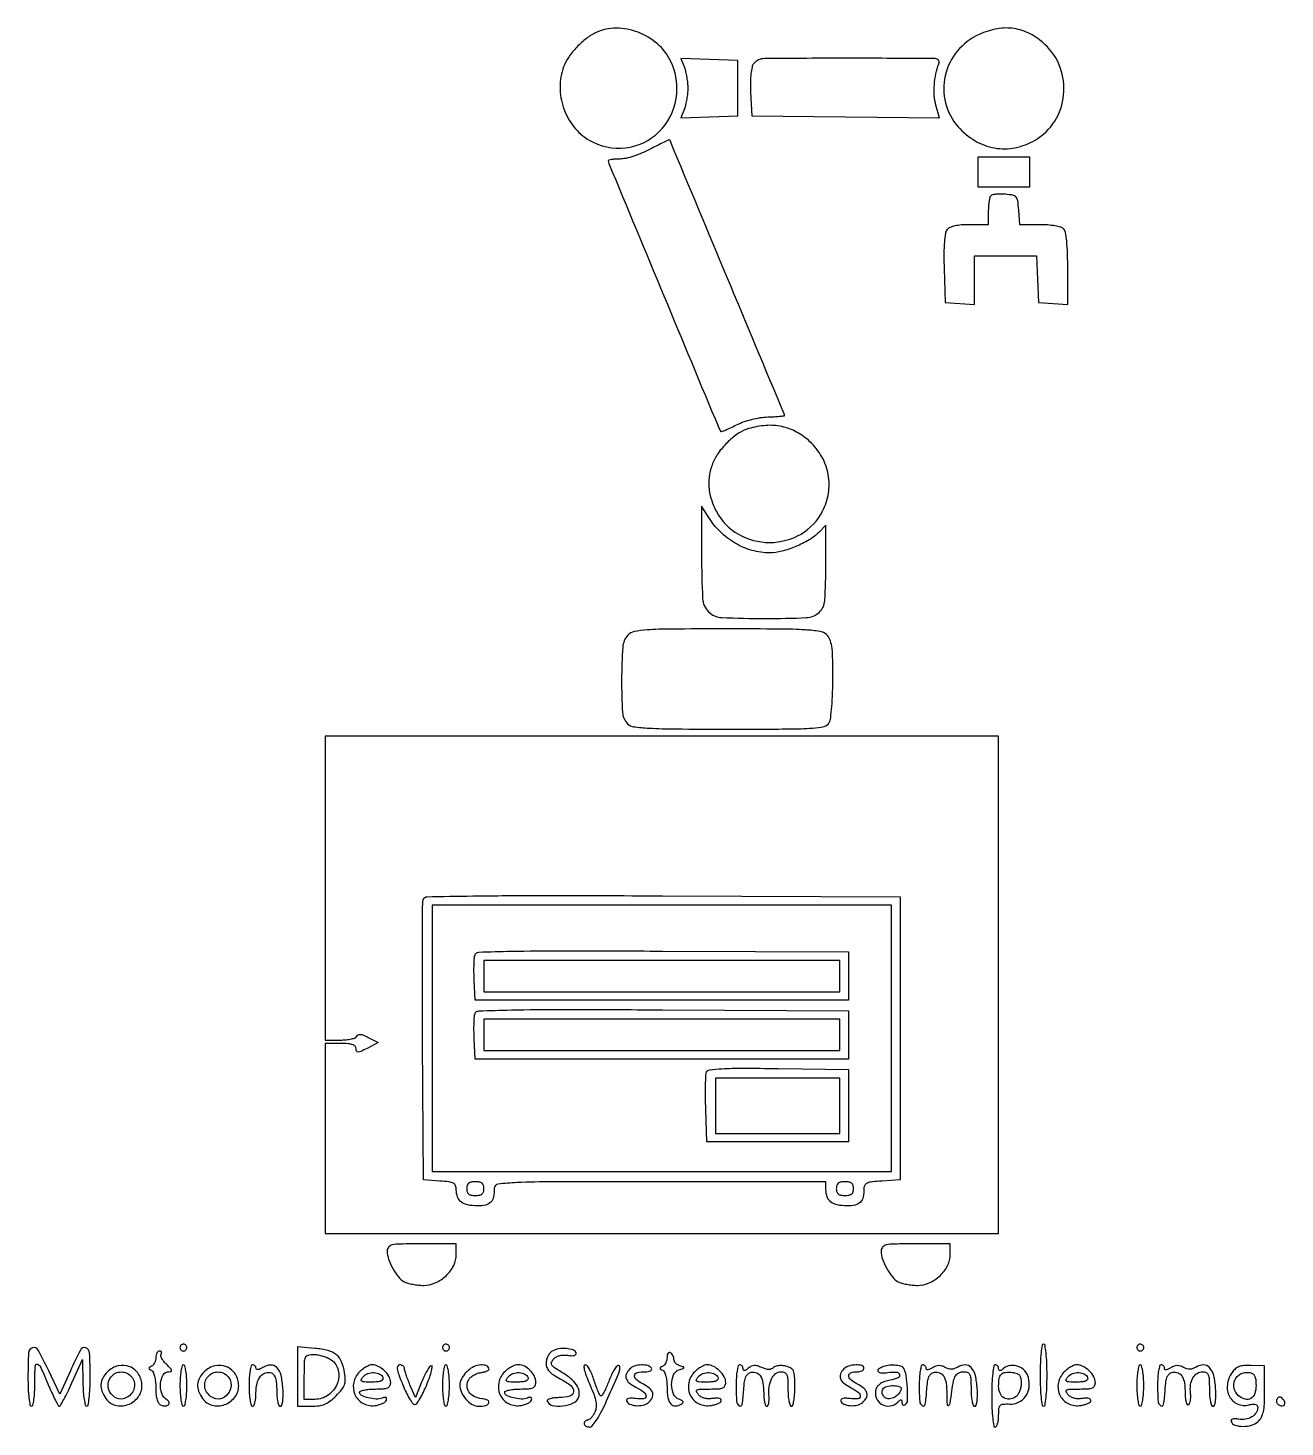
# Model space of a CAD drawing. Extents: x 76 to 440, y 14 to 419.
import ezdxf

# ---------------------------------------------------------------- set-up
doc = ezdxf.new("R2010")
doc.units = 0

msp = doc.modelspace()

# ---------------------------------------------------------------- linework, layer by layer
for points in [[(240.5, 417.638006, 0.056525), (237.689551, 415.922498, 0.037787), (234.894871, 413.388569, 0.038011), (232.539651, 410.492517, 0.061462), (231.063618, 407.6849, 0.092133), (230.014737, 401.837868, 0.082272), (231.061999, 395.752406, 0.082652), (234.008003, 390.353727, 0.09434), (238.433906, 386.485866, 0.162092), (248.991003, 384.250025, 0.166287), (258.653357, 388.825416, 0.161917), (263.655193, 398.481466, 0.153978), (262.014836, 409.434276, 0.102008), (258.234437, 414.330168, 0.086632), (252.61284, 417.677945, 0.088294), (246.291113, 418.881659, 0.11225)], [(351.383912, 417.086884, 0.113379), (345.012813, 412.222739, 0.117736), (341.511087, 405.12902, 0.119164), (341.613478, 397.287519, 0.118111), (345.283701, 390.329664, 0.079106), (350.155645, 386.289135, 0.09117), (355.814255, 384.206503, 0.092306), (361.786379, 384.285749, 0.083375), (367.566094, 386.485866, 0.120653), (373.218642, 391.969561, 0.115363), (375.816231, 399.53587, 0.114286), (374.7992, 407.526804, 0.116727), (370.373161, 414.186382, 0.066598), (366.090442, 417.236204, 0.083756), (361.472242, 418.759941, 0.082447), (356.552196, 418.696229, 0.062281)], [(266.009433, 407.47519, -0.032834), (266.38961, 406.23599, -0.016938), (266.709021, 404.645255, -0.016763), (266.927965, 402.980445, -0.024315), (267, 401.5, -0.024315), (266.927965, 400.019555, -0.016763), (266.709021, 398.354745, -0.016938), (266.38961, 396.76401, -0.032834), (266.009433, 395.52481), (265.018865, 392.91942), (273.259433, 393.20971), (281.5, 393.5), (281.5, 401.5), (281.5, 409.5), (273.259433, 409.79029), (265.018865, 410.08058)], [(286.074703, 408.590012, 0.121983), (285.601277, 407.60984, 0.025463), (285.30193, 405.709948, 0.023216), (285.157086, 403.255126, 0.014004), (285.202258, 400.340012), (285.5, 393.5), (312.673792, 393.234067), (339.847584, 392.968133), (338.838509, 396.622701, -0.050578), (338.377794, 399.333756, -0.034107), (338.380703, 402.474407, -0.03342), (338.818423, 405.674752, -0.040939), (339.665624, 408.571014, 0.523522), (338.648143, 410.064125, 0.001925), (313.833741, 410.168443, 0.00229), (289.178491, 410.064273, 0.220804)], [(256.135808, 383.846772, -0.022911), (253.833613, 382.757059, -0.020436), (251.352767, 381.836239, -0.020936), (249.053834, 381.193359, -0.057767), (247.385808, 381, 0.01461), (246.087807, 380.962066, 0.023952), (244.994581, 380.845384, 0.020723), (244.162847, 380.680533, 0.346354), (244, 380.473646, 0.098842), (244.147325, 379.735671, 0.000016), (260.103499, 341.368388, 0.000025), (275.988627, 303.180837, 0.063755), (276.563646, 302.180239, 0.333466), (276.786897, 302.116494, 0.006241), (277.987136, 302.593229, 0.012559), (279.417261, 303.2245, 0.007735), (281.068977, 304.035189, -0.033769), (283.074735, 304.893232, -0.021755), (285.49628, 305.624341, -0.021734), (287.977201, 306.143417, -0.033209), (290.164795, 306.354951, 0.005248), (292.018014, 306.430045, 0.008709), (293.578441, 306.536966, 0.003019), (294.896516, 306.658398, 0.384666), (294.998912, 306.770891, 0.100281), (294.902967, 307.254433, 0.000007), (278.396109, 346.760376, 0.000005), (261.860377, 386.332873, 0.146717), (261.643824, 386.596772, 0.269405), (261.525475, 386.604589, 0.000676), (259.966517, 385.828878, 0.003852), (258.202791, 384.931257, 0.002358)], [(354.714259, 370.380925, 0.13779), (354.436003, 369.885265, 0.020477), (354.209813, 368.750438, 0.021758), (354.052292, 367.353424, 0.017195), (354, 365.833333), (354, 362), (348.622445, 362, 0.019265), (346.282527, 361.909811, 0.033403), (344.358152, 361.631104, 0.040576), (342.905351, 361.194849, 0.126987), (342.084997, 360.602416, 0.134772), (341.585225, 359.497547, 0.01987), (341.295902, 357.038774, 0.018218), (341.15901, 353.698821, 0.008425), (341.212553, 349.352416), (341.5, 339.5), (345.75, 339.192502), (350, 338.885004), (350, 345.942502), (350, 353), (358.95431, 353), (367.90862, 353), (368.20431, 346.25), (368.5, 339.5), (372.75, 339.192502), (377, 338.885004), (377, 349.242502, 0.008033), (376.926906, 353.791558, 0.017833), (376.692071, 357.250117, 0.018675), (376.333543, 359.77958, 0.15299), (375.8, 360.8, 0.131315), (374.993633, 361.26627, 0.022996), (373.26564, 361.6475, 0.023564), (371.144056, 361.912016, 0.019232), (368.857498, 362), (363.114996, 362), (362.807498, 366.25, 0.016953), (362.52861, 368.867929, 0.141335), (362.046586, 369.944876, 0.17047), (361.105024, 370.498391, 0.027454), (358.964259, 370.797592, 0.020091), (357.558152, 370.859209, 0.025341), (356.257328, 370.797953, 0.024855), (355.200341, 370.640985, 0.148137)], [(284.604322, 302.96157, 0.074173), (281.732729, 301.613741, 0.042766), (278.738898, 299.230166, 0.042107), (276.121565, 296.298171, 0.060145), (274.376839, 293.282119, 0.05562), (273.315701, 289.766943, 0.06173), (273.107569, 286.228068, 0.059451), (273.773677, 282.635296, 0.04612), (275.302739, 278.960023, 0.142494), (281.650252, 272.407585, 0.130978), (290.739867, 270.011661, 0.131549), (299.785988, 272.460233, 0.144267), (306.022639, 279.044377, 0.078809), (307.730088, 284.294145, 0.084299), (307.670515, 289.688972, 0.083758), (305.829515, 294.789829, 0.07652), (302.373161, 299.186382, 0.062829), (298.502433, 301.986834, 0.072999), (294.244908, 303.565546, 0.070771), (289.604186, 303.881802, 0.05443)], [(271.003738, 266.25, 0.012057), (271.300533, 253.808555, 0.187813), (273.004947, 249.984344, 0.185439), (276.855439, 248.294661, 0.011703), (289.443296, 248, 0.011179), (301.297558, 248.265063, 0.173105), (305.01134, 249.7809, 0.197394), (306.680378, 253.230066, 0.015228), (307, 263.722506), (307, 275), (304.911474, 272.911474, -0.06262), (302.12755, 270.749418, -0.035496), (298.305274, 268.835242, -0.03547), (294.242174, 267.477894, -0.061501), (290.717881, 267.021962, -0.070693), (285.610252, 267.717505, -0.063681), (280.699195, 269.815246, -0.061784), (276.34398, 273.155672, -0.059401), (272.870702, 277.5), (271.007476, 280.5)], [(249.654988, 243.171259, 0.168802), (248.179799, 239.692904, 0.015851), (247.850301, 230.272427, 0.015294), (248.10825, 220.833405, 0.183905), (249.571429, 217.571429, 0.164856), (251.354495, 216.691063, 0.019645), (255.802273, 216.278168, 0.011681), (263.380994, 216.051342, 0.00164), (279.036245, 216, 0.001206), (296.543156, 216.042224, 0.015486), (303.088698, 216.276614, 0.042118), (306.486597, 216.793461, 0.214257), (307.964816, 217.934259, 0.093853), (308.371307, 219.228866, 0.009167), (308.695915, 222.505363, 0.011352), (308.924375, 226.459503, 0.008753), (309, 230.779271, 0.005342), (308.935336, 236.831196, 0.030797), (308.670177, 240.020697, 0.06204), (308.13005, 241.984226, 0.111172), (307.171259, 243.345012, 0.146309), (305.223549, 244.273897, 0.024289), (301.047102, 244.717763, 0.012686), (293.806153, 244.949133, 0.001643), (278.326247, 245, 0.001431), (262.007241, 244.953301, 0.014494), (255.22409, 244.717763, 0.034099), (251.504466, 244.224401, 0.160147)], [(162, 170), (162, 126), (166.416667, 126, 0.024146), (168.135973, 126.083076, 0.034147), (169.647435, 126.334493, 0.036405), (170.795761, 126.697122, 0.221098), (171.2129, 127.138701, -0.202411), (171.572647, 127.547899, -0.142157), (172.184941, 127.6516, -0.071439), (173.124899, 127.404283, -0.02068), (174.484861, 126.761924), (177.377255, 125.246446), (174.188627, 123.597543, -0.009113), (172.339679, 122.683729, -0.100884), (171.542684, 122.488934, -0.313875), (171.145468, 122.74334, -0.098536), (171, 123.47432, 0.182858), (170.730003, 124.187904, 0.130859), (170.012624, 124.66524, 0.065342), (168.693226, 124.927726, 0.016472), (166.5, 125), (162, 125), (162, 97.5), (162, 70), (259.5, 70), (357, 70), (357, 142), (357, 214), (259.5, 214), (162, 214)], [(328.5, 126.5), (328.5, 85.5), (323.25, 85.19774, 0.012298), (320.434601, 84.966065, 0.071361), (318.993891, 84.599454, 0.157833), (318.271043, 83.984729, 0.139131), (318, 83.029528, -0.049931), (317.75338, 80.566093, -0.144367), (316.960209, 79.065757, -0.147555), (315.492693, 78.255005, -0.052984), (313.093011, 78, -0.048895), (310.326408, 78.271195, -0.115919), (308.453852, 79.121466, -0.141131), (307.376475, 80.588786, -0.088463), (307, 82.7), (307, 85), (259, 85, 0.000595), (228.048859, 84.963148, 0.00939), (217.505824, 84.740009, 0.021059), (212.069373, 84.292924, 0.378296), (211, 83.081787, -0.048798), (210.755641, 80.583984, -0.144203), (209.965384, 79.071471, -0.148763), (208.499515, 78.256262, -0.053093), (206.093011, 78, -0.048804), (203.336615, 78.269691, -0.114577), (201.461581, 79.114284, -0.140471), (200.379496, 80.566722, -0.090543), (200, 82.645209, 0.085569), (199.791426, 83.855027, 0.186277), (199.187158, 84.558364, 0.094137), (197.941297, 84.950542, 0.013292), (195.25, 85.195209), (190.5, 85.5), (190.238306, 125.498335, -0.001149), (190.172826, 140.92208, -0.001828), (190.195354, 154.116864, -0.000368), (190.266193, 165.731097, -0.090136), (190.45957, 166.755237, -0.30494), (191.483402, 167.474511, -0.001499), (204.781717, 167.706714, -0.003831), (224.184005, 167.838622, -0.000718), (259.721263, 167.756901), (328.5, 167.5)], [(313.5, 144.5), (313.5, 137.5), (259.5, 137.5), (205.5, 137.5), (205.195978, 143.388028, -0.009262), (205.118087, 145.742906, -0.011278), (205.135768, 147.949084, -0.009904), (205.228789, 149.794084, -0.074192), (205.417932, 150.646729, -0.300939), (206.544651, 151.450683, -0.003661), (215.934057, 151.71173, -0.005488), (230.540281, 151.850461, -0.000833), (259.721954, 151.758701), (313.5, 151.5)], [(313.5, 127.5), (313.5, 120.5), (259.5, 120.5), (205.5, 120.5), (205.195978, 126.388028, -0.009262), (205.118087, 128.742906, -0.011278), (205.135768, 130.949084, -0.009904), (205.228789, 132.794084, -0.074192), (205.417932, 133.646729, -0.300939), (206.544651, 134.450683, -0.003661), (215.934057, 134.71173, -0.005488), (230.540281, 134.850461, -0.000833), (259.721954, 134.758701), (313.5, 134.5)], [(313.5, 107), (313.5, 96.5), (293, 96.5), (272.5, 96.5), (272.210159, 105.924983, -0.005477), (272.136766, 109.633228, -0.007468), (272.15716, 112.976706, -0.005156), (272.244671, 115.767465, -0.081366), (272.436748, 116.695763, -0.27738), (273.352373, 117.411141, -0.017606), (276.891224, 117.719337, -0.013721), (282.63719, 117.858541, -0.002534), (293.226589, 117.77078), (313.5, 117.5)], [(203, 83, 0.07578), (203.142566, 82.064742, 0.149477), (203.5625, 81.45, 0.124434), (204.317234, 81.106468, 0.044917), (205.5, 81, 0.044917), (206.682766, 81.106468, 0.124434), (207.4375, 81.45, 0.149477), (207.857434, 82.064742, 0.07578), (208, 83, 0.07578), (207.857434, 83.935258, 0.149477), (207.4375, 84.55, 0.124434), (206.682766, 84.893532, 0.044917), (205.5, 85, 0.044917), (204.317234, 84.893532, 0.124434), (203.5625, 84.55, 0.149477), (203.142566, 83.935258, 0.07578)], [(310, 83, 0.07578), (310.142566, 82.064742, 0.149477), (310.5625, 81.45, 0.124434), (311.317234, 81.106468, 0.044917), (312.5, 81, 0.044917), (313.682766, 81.106468, 0.124434), (314.4375, 81.45, 0.149477), (314.857434, 82.064742, 0.07578), (315, 83, 0.07578), (314.857434, 83.935258, 0.149477), (314.4375, 84.55, 0.124434), (313.682766, 84.893532, 0.044917), (312.5, 85, 0.044917), (311.317234, 84.893532, 0.124434), (310.5625, 84.55, 0.149477), (310.142566, 83.935258, 0.07578)], [(180, 64.95034, 0.083676), (180.396436, 62.598052, 0.043077), (181.617894, 59.863062, 0.04318), (183.257684, 57.426831, 0.100502), (184.944609, 56.029644, 0.055521), (185.935045, 55.633512, 0.021663), (187.373402, 55.302458, 0.021127), (188.975432, 55.075626, 0.024607), (190.511182, 55, 0.104147), (193.923901, 55.71864, 0.085102), (197.040925, 57.78265, 0.087113), (199.234179, 60.714145, 0.117674), (200, 63.923077), (200, 67), (190, 67, 0.003763), (183.804804, 66.953373, 0.046813), (181.469715, 66.698759, 0.167338), (180.413914, 66.074789, 0.178207)], [(323, 64.95034, 0.083676), (323.396436, 62.598052, 0.043077), (324.617894, 59.863062, 0.04318), (326.257684, 57.426831, 0.100502), (327.944609, 56.029644, 0.055521), (328.935045, 55.633512, 0.021663), (330.373402, 55.302458, 0.021127), (331.975432, 55.075626, 0.024607), (333.511182, 55, 0.104147), (336.923901, 55.71864, 0.085102), (340.040925, 57.78265, 0.087113), (342.234179, 60.714145, 0.117674), (343, 63.923077), (343, 67), (333, 67, 0.003763), (326.804804, 66.953373, 0.046813), (324.469715, 66.698759, 0.167338), (323.413914, 66.074789, 0.178207)], [(76, 28.5, 0.009838), (76.06728, 25.081088, 0.019442), (76.279412, 22.375, 0.015687), (76.582553, 20.348392, 0.362465), (77, 20, 0.347458), (77.402556, 20.318152, 0.021254), (77.712687, 21.925, 0.023718), (77.930026, 24.075278, 0.013327), (78, 26.7, -0.008537), (78.084527, 31.650526, -0.471143), (78.733252, 32.149918, -0.236316), (79.649324, 31.395921, -0.004829), (82.084874, 25.767066, 0.007746), (83.051476, 23.568414, 0.012155), (83.956835, 21.713169, 0.006265), (84.76495, 20.20117, 0.265295), (85.066052, 20.017066, 0.278132), (85.376407, 20.191649, 0.004646), (86.372981, 21.987826, 0.010464), (87.495652, 24.163753, 0.00658), (88.720291, 26.75), (91.808478, 33.5), (91.904239, 26.75, 0.013573), (92.012397, 24.134554, 0.023118), (92.262757, 21.96144, 0.019835), (92.597342, 20.315918, 0.345471), (93, 20, 0.362465), (93.417447, 20.348392, 0.015687), (93.720588, 22.375, 0.019442), (93.93272, 25.081088, 0.009838), (94, 28.5, 0.012451), (93.825768, 35.49544, 0.316146), (92.713361, 36.922244, 0.362247), (91.163818, 36.269109, 0.014012), (88.265279, 30.25), (85.244739, 23.5), (82.028113, 30.25, 0.014307), (78.946451, 36.267206, 0.351323), (77.328561, 36.938242, 0.319173), (76.183449, 35.493903, 0.013113)], [(120, 37, 0.099038), (120.076342, 36.618362, 0.097945), (120.29375, 36.29375, 0.097945), (120.618362, 36.076342, 0.099038), (121, 36, 0.099038), (121.381638, 36.076342, 0.097945), (121.70625, 36.29375, 0.097945), (121.923658, 36.618362, 0.099038), (122, 37, 0.099038), (121.923658, 37.381638, 0.097945), (121.70625, 37.70625, 0.097945), (121.381638, 37.923658, 0.099038), (121, 38, 0.099038), (120.618362, 37.923658, 0.097945), (120.29375, 37.70625, 0.097945), (120.076342, 37.381638, 0.099038)], [(154, 28.627229), (154, 20), (158.076923, 20, 0.034958), (160.252776, 20.152312, 0.066184), (161.94289, 20.623614, 0.064243), (163.483477, 21.531319, 0.031173), (165.200237, 23.046391, 0.024583), (166.822761, 24.836815, 0.083875), (167.60115, 26.197155, 0.093502), (167.845315, 27.655324, 0.035095), (167.656854, 29.727137, 0.056345), (166.769005, 32.892693, 0.125097), (165.293485, 34.895645, 0.110162), (162.9046, 36.101734, 0.038095), (159.074668, 36.766847), (154, 37.254459)], [(196, 37, 0.099038), (196.076342, 36.618362, 0.097945), (196.29375, 36.29375, 0.097945), (196.618362, 36.076342, 0.099038), (197, 36, 0.099038), (197.381638, 36.076342, 0.097945), (197.70625, 36.29375, 0.097945), (197.923658, 36.618362, 0.099038), (198, 37, 0.099038), (197.923658, 37.381638, 0.097945), (197.70625, 37.70625, 0.097945), (197.381638, 37.923658, 0.099038), (197, 38, 0.099038), (196.618362, 37.923658, 0.097945), (196.29375, 37.70625, 0.097945), (196.076342, 37.381638, 0.099038)], [(227.75, 35.943657, 0.087447), (227.08017, 35.365657, 0.054468), (226.514062, 34.493204, 0.052606), (226.129854, 33.477507, 0.064218), (226, 32.470634, 0.088799), (226.227822, 31.197957, 0.095248), (226.881289, 30.1181, 0.067492), (228.090128, 29.095976, 0.023848), (230.063201, 27.967757, -0.049139), (233.107632, 26.016616, -0.24584), (233.908474, 24.225876, -0.321224), (232.843032, 22.916957, -0.066588), (229.726041, 22.5, 0.025484), (228.320389, 22.428311, 0.046189), (227.191489, 22.20625, 0.067294), (226.470749, 21.883589, 0.347414), (226.332138, 21.5, 0.268555), (227.756498, 20.240417, 0.079243), (230.782036, 20.115706, 0.074765), (233.852389, 20.952942, 0.199829), (235.386113, 22.56381, 0.139983), (235.54406, 24.348945, 0.101336), (234.777329, 26.204234, 0.073844), (233.061293, 28.078725, 0.037276), (230.424853, 29.911836, -0.014285), (228.451746, 31.153313, -0.104881), (227.678867, 31.947792, -0.223927), (227.58682, 32.698312, -0.093817), (228.092133, 33.611013, -0.086783), (228.82307, 34.232872, -0.065492), (229.795567, 34.645197, -0.058487), (230.950719, 34.823769, -0.045597), (232.220037, 34.754398, 0.02754), (233.377173, 34.649201, 0.074523), (234.194223, 34.742068, 0.15362), (234.621304, 35.013892, 0.259527), (234.6998, 35.419242, 0.234835), (233.826764, 36.305511, 0.064161), (231.847378, 36.713892, 0.05992), (229.579712, 36.613181, 0.093624)], [(369, 29, 0.009164), (369.066717, 25.360273, 0.018502), (369.277778, 22.5, 0.014491), (369.579235, 20.35519, 0.365646), (370, 20, 0.365646), (370.420765, 20.35519, 0.014491), (370.722222, 22.5, 0.018502), (370.933283, 25.360273, 0.009164), (371, 29, 0.009164), (370.933283, 32.639727, 0.018502), (370.722222, 35.5, 0.014491), (370.420765, 37.64481, 0.365646), (370, 38, 0.365646), (369.579235, 37.64481, 0.014491), (369.277778, 35.5, 0.018502), (369.066717, 32.639727, 0.009164)], [(397, 37, 0.099038), (397.076342, 36.618362, 0.097945), (397.29375, 36.29375, 0.097945), (397.618362, 36.076342, 0.099038), (398, 36, 0.099038), (398.381638, 36.076342, 0.097945), (398.70625, 36.29375, 0.097945), (398.923658, 36.618362, 0.099038), (399, 37, 0.099038), (398.923658, 37.381638, 0.097945), (398.70625, 37.70625, 0.097945), (398.381638, 37.923658, 0.099038), (398, 38, 0.099038), (397.618362, 37.923658, 0.097945), (397.29375, 37.70625, 0.097945), (397.076342, 37.381638, 0.099038)], [(113, 34.083333, -0.05969), (112.906984, 33.306958, -0.056352), (112.632812, 32.558333, -0.060661), (112.228455, 31.947597, -0.107454), (111.75, 31.583333, 0.029131), (111.14253, 31.255505, 0.260055), (111, 31, 0.260055), (111.14253, 30.744495, 0.029131), (111.75, 30.416667, -0.182286), (112.251456, 29.903191, -0.042383), (112.646959, 28.741809, -0.036776), (112.912709, 27.193574, -0.024122), (113, 25.385282, 0.021074), (113.086683, 23.329539, 0.053255), (113.370012, 21.8618, 0.079885), (113.850636, 20.88321, 0.148176), (114.543128, 20.345077, 0.087473), (115.817648, 20.097442, 0.193523), (116.727186, 20.44491, 0.328408), (116.860062, 21.139794, 0.143865), (116.197614, 21.877868, -0.174548), (114.728879, 23.725624, -0.100203), (114.366244, 26.582602, -0.116234), (115.146558, 29.061914, -0.264537), (116.79555, 30, 0.087941), (117.439895, 30.114212, 0.398371), (117.594553, 30.425016, 0.119169), (117.263639, 30.985044, 0.012466), (116.166388, 32.059613, -0.033827), (115.362507, 32.917099, -0.047015), (114.77578, 33.790454, -0.056363), (114.465569, 34.556017, -0.209475), (114.536843, 35.059613, 0.089466), (114.678207, 35.41862, 0.168257), (114.636223, 35.723761, 0.177038), (114.417837, 35.927303, 0.100281), (114.059017, 36, 0.17565), (113.654893, 35.853512, 0.092893), (113.311086, 35.436979, 0.073085), (113.078377, 34.816614, 0.053291)], [(163.777494, 33.443296, -0.185811), (165.837349, 30.382441, -0.15636), (165.502408, 26.46476, -0.142765), (162.881594, 23.217911, -0.153201), (159, 22), (156, 22), (156, 28.5, -0.006002), (156.051112, 32.757666, -0.09524), (156.356827, 34.16494, -0.237405), (157.114319, 34.803997, -0.058721), (158.777494, 35, -0.046039), (160.0031, 34.886908, -0.029459), (161.39196, 34.542718, -0.029522), (162.724537, 34.039831, -0.047819)], [(261, 34.14235, -0.057993), (260.907021, 33.343399, -0.055725), (260.632812, 32.57567, -0.060329), (260.228532, 31.951675, -0.110134), (259.75, 31.583333, 0.029131), (259.14253, 31.255505, 0.260055), (259, 31, 0.260055), (259.14253, 30.744495, 0.029131), (259.75, 30.416667, -0.182286), (260.251456, 29.903191, -0.042383), (260.646959, 28.741809, -0.036776), (260.912709, 27.193574, -0.024122), (261, 25.385282, 0.044625), (261.26019, 22.475814, 0.13396), (262.110897, 20.690706, 0.222125), (263.445715, 20.090463, 0.135574), (265.135736, 20.58389, 0.077975), (265.589381, 20.973187, 0.297653), (265.634471, 21.325345, 0.168448), (265.295398, 21.664674, 0.028668), (264.439133, 22.021351, -0.213523), (262.875457, 23.501899, -0.098752), (262.321164, 26.306764, -0.099304), (262.886083, 29.097595, -0.217581), (264.454142, 30.54275, 0.007558), (265.659766, 30.957412, 0.247304), (265.860998, 31.178003, 0.397412), (265.747203, 31.38537, 0.012852), (264.75, 31.679321, -0.068462), (264.081066, 31.960303, -0.068789), (263.514063, 32.411121, -0.075008), (263.131247, 32.956564, -0.116074), (263, 33.514307, 0.064876), (262.92586, 34.083297, 0.051892), (262.70625, 34.661764, 0.05343), (262.38276, 35.162825, 0.084495), (262, 35.5, 0.191977), (261.621713, 35.566586, 0.184772), (261.29375, 35.356129, 0.109046), (261.071713, 34.855723, 0.050137)], [(99, 30, 0.069596), (97.628003, 28.181792, 0.113111), (97.091681, 26.332004, 0.107977), (97.404385, 24.371695, 0.059497), (98.556704, 22.222506, 0.179524), (101.308849, 20.321344, 0.148063), (104.894495, 20.481854, 0.143302), (107.871824, 22.622673, 0.167218), (109, 25.901716, 0.140345), (108.032535, 29.280574, 0.157306), (105.454655, 31.456327, 0.156665), (102.08266, 31.720377, 0.139072)], [(105.960131, 28.548039, -0.109759), (106.726294, 27.054867, -0.114637), (106.771189, 25.402406, -0.109512), (106.075435, 23.841364, -0.093108), (104.75, 22.612298, -0.196771), (102.307845, 22.184453, -0.172911), (100.099427, 23.561594, -0.163644), (99.184966, 26.095328, -0.180595), (100.039869, 28.548039, -0.109607), (101.367134, 29.577563, -0.110797), (103, 29.943895, -0.110797), (104.632866, 29.577563, -0.109607)], [(120, 26, 0.015416), (120.071434, 23.683687, 0.025878), (120.291667, 21.75, 0.024068), (120.604992, 20.303225, 0.339565), (121, 20, 0.339565), (121.395008, 20.303225, 0.024068), (121.708333, 21.75, 0.025878), (121.928566, 23.683687, 0.015416), (122, 26, 0.015416), (121.928566, 28.316313, 0.025878), (121.708333, 30.25, 0.024068), (121.395008, 31.696775, 0.339565), (121, 32, 0.339565), (120.604992, 31.696775, 0.024068), (120.291667, 30.25, 0.025878), (120.071434, 28.316313, 0.015416)], [(127, 30, 0.069596), (125.628003, 28.181792, 0.113111), (125.091681, 26.332004, 0.107977), (125.404385, 24.371695, 0.059497), (126.556704, 22.222506, 0.179524), (129.308849, 20.321344, 0.148063), (132.894495, 20.481854, 0.143302), (135.871824, 22.622673, 0.167218), (137, 25.901716, 0.140345), (136.032535, 29.280574, 0.157306), (133.454655, 31.456327, 0.156665), (130.08266, 31.720377, 0.139072)], [(133.960131, 28.548039, -0.180595), (134.815034, 26.095328, -0.163644), (133.900573, 23.561594, -0.172911), (131.692155, 22.184453, -0.196771), (129.25, 22.612298, -0.093108), (127.924565, 23.841364, -0.109512), (127.228811, 25.402406, -0.114637), (127.273706, 27.054867, -0.109759), (128.039869, 28.548039, -0.109607), (129.367134, 29.577563, -0.110797), (131, 29.943895, -0.110797), (132.632866, 29.577563, -0.109607)], [(140, 26, 0.015416), (140.071434, 23.683687, 0.025878), (140.291667, 21.75, 0.024068), (140.604992, 20.303225, 0.339565), (141, 20, 0.291777), (141.386779, 20.24671, 0.045736), (141.70625, 21.139032, 0.038769), (141.927578, 22.391587, 0.024354), (142, 23.877555, -0.058888), (142.326504, 26.640167, -0.106921), (143.307973, 28.680733, -0.152536), (144.772013, 29.696824, -0.169182), (146.487265, 29.64326, -0.153676), (147.163426, 29.106056, -0.076836), (147.634515, 28.108212, -0.051395), (147.914256, 26.613516, -0.020582), (148, 24.531385, 0.02173), (148.075766, 22.788843, 0.035331), (148.308054, 21.326584, 0.03998), (148.642669, 20.275071, 0.304628), (149.05226, 20, 0.32176), (149.472409, 20.301599, 0.045257), (149.735814, 21.401034, 0.034756), (149.858367, 23.027371, 0.016098), (149.80226, 25.147006, 0.042594), (149.249499, 28.964578, 0.133842), (148.030011, 31.223427, 0.218226), (146.243293, 31.936947, 0.127808), (144.003456, 31.234231, -0.030186), (143.191703, 30.792987, -0.079412), (142.556822, 30.611079, -0.169236), (142.165174, 30.696498, -0.260878), (142, 30.991526, 0.098179), (141.923689, 31.376411, 0.097739), (141.70625, 31.703761, 0.098144), (141.381626, 31.92298, 0.099904), (141, 32, 0.339565), (140.604992, 31.696775, 0.024068), (140.291667, 30.25, 0.025878), (140.071434, 28.316313, 0.015416)], [(172, 30, 0.144193), (170.291934, 26.865866, 0.157066), (170.634056, 23.421764, 0.162557), (172.898714, 20.905869, 0.154921), (176.269052, 20.193806, 0.036228), (177.476886, 20.403142, 0.043987), (178.562735, 20.777443, 0.049749), (179.386817, 21.2485, 0.160071), (179.756548, 21.75068, 0.093254), (179.820371, 22.234244, 0.259599), (179.643873, 22.514063, 0.173619), (179.234596, 22.578547, 0.044746), (178.581324, 22.392833, -0.102808), (176.810637, 22.104334, -0.049756), (174.528337, 22.432513, -0.049829), (172.561862, 23.132157, -0.2901), (172, 24.019052, -0.31278), (172.26442, 24.400392, -0.035917), (173.321875, 24.711847, -0.033131), (174.775215, 24.92911, -0.020542), (176.5, 25, 0.014594), (178.898886, 25.070034, 0.082871), (180.140248, 25.352501, 0.174163), (180.767296, 25.918152, 0.123615), (181, 26.845012, 0.131807), (180.546637, 28.534928, 0.069552), (179.200149, 30.258837, 0.069082), (177.418172, 31.560507, 0.123861), (175.671259, 32, 0.088672), (174.889308, 31.860226, 0.03628), (173.903432, 31.4125, 0.034452), (172.888653, 30.765349, 0.037223)], [(178.755005, 28.25, -0.237479), (178.674024, 27.707487, -0.149504), (178.156885, 27.306556, -0.069968), (177.107343, 27.068583, -0.020818), (175.460889, 27, -0.009625), (173.342362, 27.040787, -0.133407), (172.618232, 27.267764, -0.382732), (172.495344, 27.710525, -0.058165), (173.04005, 28.548257, -0.13453), (174.394795, 29.496359, -0.099149), (176.215333, 29.763152, -0.109073), (177.861325, 29.308623, -0.19386)], [(184.477578, 26.25, 0.015948), (185.456884, 24.046931, 0.023593), (186.465481, 22.189062, 0.020533), (187.394088, 20.788866, 0.240518), (187.959857, 20.5, 0.24123), (188.526116, 20.790078, 0.02027), (189.459904, 22.204734, 0.023413), (190.47474, 24.079822, 0.015807), (191.461441, 26.30335, 0.012619), (192.29272, 28.506478, 0.024951), (192.819287, 30.299313, 0.03144), (193.036567, 31.543283, 0.54715), (192.771737, 31.757246, 0.161092), (192.266273, 31.37997, 0.019715), (191.510067, 30.202112, 0.021716), (190.705026, 28.685129, 0.016333), (189.948858, 26.953896), (188.17434, 22.5), (186.58717, 26.217881, -0.009176), (185.979462, 27.717017, -0.011076), (185.466231, 29.14682, -0.009803), (185.086294, 30.362677, -0.070935), (185, 30.967881, 0.137471), (184.889702, 31.361468, 0.100196), (184.579677, 31.696815, 0.086114), (184.115964, 31.92258, 0.070436), (183.569112, 32, 0.287628), (183.022441, 31.657161, 0.152983), (182.901023, 30.836655, 0.049357), (183.318918, 29.235705, 0.008107)], [(196, 26, 0.015416), (196.071434, 23.683687, 0.025878), (196.291667, 21.75, 0.024068), (196.604992, 20.303225, 0.339565), (197, 20, 0.339565), (197.395008, 20.303225, 0.024068), (197.708333, 21.75, 0.025878), (197.928566, 23.683687, 0.015416), (198, 26, 0.015416), (197.928566, 28.316313, 0.025878), (197.708333, 30.25, 0.024068), (197.395008, 31.696775, 0.339565), (197, 32, 0.339565), (196.604992, 31.696775, 0.024068), (196.291667, 30.25, 0.025878), (196.071434, 28.316313, 0.015416)], [(203, 30, 0.039392), (202.234646, 29.103516, 0.03526), (201.5875, 28.065361, 0.037019), (201.140902, 27.046001, 0.084934), (201, 26.222506, 0.105706), (201.45731, 24.083552, 0.075738), (202.786098, 22.021578, 0.078518), (204.607821, 20.516668, 0.134231), (206.497687, 20, 0.052754), (208.534954, 20.215547, 0.25016), (209.401618, 20.947128, 0.407962), (209.075866, 21.72794, 0.070646), (207.367816, 22.181942, -0.089333), (205.164761, 22.856023, -0.126037), (203.636124, 24.212714, -0.148498), (203.096521, 25.961265, -0.141918), (203.605977, 27.75, -0.082362), (204.219017, 28.443668, -0.045036), (205.163013, 29.079367, -0.043314), (206.266726, 29.567067, -0.05274), (207.367816, 29.818058, 0.035623), (208.349222, 30.006754, 0.069566), (209.081553, 30.316445, 0.120612), (209.458296, 30.688435, 0.283568), (209.457938, 31.068058, 0.198199), (208.369398, 31.854907, 0.099949), (206.647309, 31.91578, 0.081211), (204.701157, 31.257927, 0.074478)], [(214, 30, 0.144193), (212.291934, 26.865866, 0.157066), (212.634056, 23.421764, 0.162557), (214.898714, 20.905869, 0.154921), (218.269052, 20.193806, 0.036228), (219.476886, 20.403142, 0.043987), (220.562735, 20.777443, 0.049749), (221.386817, 21.2485, 0.160071), (221.756548, 21.75068, 0.093254), (221.820371, 22.234244, 0.259599), (221.643873, 22.514063, 0.173619), (221.234596, 22.578547, 0.044746), (220.581324, 22.392833, -0.102808), (218.810637, 22.104334, -0.049756), (216.528337, 22.432513, -0.049829), (214.561862, 23.132157, -0.2901), (214, 24.019052, -0.31278), (214.26442, 24.400392, -0.035917), (215.321875, 24.711847, -0.033131), (216.775215, 24.92911, -0.020542), (218.5, 25, 0.014237), (220.943621, 25.069591, 0.087207), (222.166667, 25.357143, 0.182187), (222.77711, 25.943544, 0.111727), (223, 26.928571, 0.114032), (222.585739, 28.721374, 0.082998), (221.392941, 30.392941, 0.082998), (219.721374, 31.585739, 0.114032), (217.928571, 32, 0.08008), (217.046253, 31.857776, 0.037832), (215.979018, 31.4125, 0.03624), (214.907595, 30.765379, 0.042427)], [(220.755005, 28.25, -0.237479), (220.674024, 27.707487, -0.149504), (220.156885, 27.306556, -0.069968), (219.107343, 27.068583, -0.020818), (217.460889, 27, -0.009625), (215.342362, 27.040787, -0.133407), (214.618232, 27.267764, -0.382732), (214.495344, 27.710525, -0.058165), (215.04005, 28.548257, -0.13453), (216.394795, 29.496359, -0.099149), (218.215333, 29.763152, -0.109073), (219.861325, 29.308623, -0.19386)], [(238.627691, 26.307184, -0.012827), (239.868321, 23.295328, -0.045981), (240.429135, 21.293788, -0.071983), (240.487325, 19.745688, -0.080518), (240.094101, 18.307184, -0.034111), (239.616572, 17.424115, -0.042021), (239.051627, 16.677735, -0.047204), (238.486115, 16.156628, -0.164002), (238.021439, 16, 0.096892), (237.631586, 15.923737, 0.097414), (237.300048, 15.70625, 0.098434), (237.078058, 15.381607, 0.101227), (237, 15, 0.152059), (237.118727, 14.618629, 0.098266), (237.452911, 14.29375, 0.081094), (237.952311, 14.074587, 0.063011), (238.541824, 14, 0.215494), (239.353069, 14.366664, 0.031023), (240.495736, 15.839651, 0.02819), (241.781392, 17.977728, 0.01504), (243.137494, 20.75, 0.002111), (246.16967, 27.528162, 0.023342), (247.243106, 30.29781, 0.115792), (247.350276, 31.452916, 0.469103), (246.829146, 31.776382, 0.154413), (246.277947, 31.37605, 0.025448), (245.542207, 30.266075, 0.025904), (244.786472, 28.823856, 0.020313), (244.114553, 27.190402, -0.013463), (243.479577, 25.584591, -0.020503), (242.834878, 24.230931, -0.016013), (242.242066, 23.189538, -0.261014), (241.903722, 23, -0.279042), (241.575538, 23.19862, -0.015483), (241.031072, 24.321875, -0.020248), (240.450699, 25.775384, -0.013075), (239.892061, 27.5, 0.023506), (239.29373, 29.223687, 0.033847), (238.593343, 30.678125, 0.035979), (237.893119, 31.727615, 0.231639), (237.336714, 32, 0.397226), (236.958233, 31.642983, 0.070453), (237.04622, 30.57666, 0.036864), (237.578935, 28.834167, 0.0115)], [(250.2, 30.8, 0.093518), (249.22725, 29.374787, 0.187091), (249.170166, 28.032615, 0.143572), (250.071499, 26.750106, 0.048978), (252, 25.5, -0.037211), (254.324098, 24.069844, -0.242855), (254.923663, 22.884491, -0.388889), (254.231895, 22.141903, -0.056249), (251.973081, 22.217259, 0.024759), (250.717933, 22.338404, 0.070264), (249.844557, 22.25643, 0.149652), (249.389573, 21.989248, 0.271461), (249.301409, 21.580758, 0.218392), (250.170613, 20.643246, 0.077103), (251.993907, 20.198493, 0.07163), (254.031968, 20.31614, 0.123636), (255.555042, 21.045681, 0.097047), (256.700422, 22.448865, 0.195831), (256.846593, 23.844848, 0.15094), (255.94808, 25.210131, 0.053017), (253.967304, 26.516908, -0.050683), (252.020871, 27.788063, -0.275596), (251.602957, 28.92186, -0.299452), (252.403261, 29.752826, -0.055629), (254.618034, 30, 0.03685), (255.553315, 30.069023, 0.085479), (256.219427, 30.288197, 0.167127), (256.525676, 30.616153, 0.248314), (256.5, 31, 0.195624), (255.454655, 31.763544, 0.069165), (253.57549, 31.964197, 0.066271), (251.591181, 31.635649, 0.122854)], [(269, 30, 0.144193), (267.291934, 26.865866, 0.157066), (267.634056, 23.421764, 0.162557), (269.898714, 20.905869, 0.154921), (273.269052, 20.193806, 0.031356), (274.472913, 20.390406, 0.039921), (275.546097, 20.727528, 0.04453), (276.358864, 21.143635, 0.174785), (276.699908, 21.580758, 0.259534), (276.621369, 21.986104, 0.153594), (276.194236, 22.257924, 0.074519), (275.377157, 22.350793, 0.027542), (274.220037, 22.245602, -0.045708), (272.942897, 22.176087, -0.059493), (271.786842, 22.357696, -0.066506), (270.812528, 22.77825, -0.084645), (270.070673, 23.414844, -0.07794), (269.563636, 24.266185, -0.395186), (269.746232, 24.735419, -0.104848), (270.674303, 24.960627, -0.007282), (273.377555, 25, 0.01392), (275.854285, 25.068965, 0.0812), (277.123657, 25.349786, 0.174296), (277.762253, 25.915428, 0.125853), (278, 26.845012, 0.131807), (277.546637, 28.534928, 0.069552), (276.200149, 30.258837, 0.069082), (274.418172, 31.560507, 0.123861), (272.671259, 32, 0.088672), (271.889308, 31.860226, 0.03628), (270.903432, 31.4125, 0.034452), (269.888653, 30.765349, 0.037223)], [(275.755005, 28.25, -0.237479), (275.674024, 27.707487, -0.149504), (275.156885, 27.306556, -0.069968), (274.107343, 27.068583, -0.020818), (272.460889, 27, -0.009625), (270.342362, 27.040787, -0.133407), (269.618232, 27.267764, -0.382732), (269.495344, 27.710525, -0.058165), (270.04005, 28.548257, -0.13453), (271.394795, 29.496359, -0.099149), (273.215333, 29.763152, -0.109073), (274.861325, 29.308623, -0.19386)], [(281, 26, 0.015593), (281.143133, 21.411535, 0.252071), (281.932572, 20.141725, 0.530566), (282.765028, 20.548869, 0.019031), (283.195209, 24.741006, -0.017096), (283.432873, 27.14876, -0.068181), (283.825783, 28.575494, -0.120706), (284.450413, 29.40551, -0.125039), (285.380173, 29.839399, -0.143312), (286.954096, 29.686496, -0.165178), (288.09431, 28.708571, -0.099715), (288.771604, 26.767343, -0.033222), (288.984687, 23.75, 0.02207), (289.054039, 22.312781, 0.035369), (289.253309, 21.101562, 0.039773), (289.536262, 20.228084, 0.303326), (289.87764, 20, 0.278793), (290.198319, 20.193875, 0.063911), (290.428285, 20.813097, 0.048355), (290.54638, 21.707308, 0.029899), (290.519742, 22.767991, -0.050867), (290.567404, 25.612052, -0.081805), (291.239771, 27.935848, -0.110434), (292.426478, 29.449622, -0.173188), (293.967776, 30, -0.106361), (295.03689, 29.769973, -0.192552), (295.648389, 29.13491, -0.08527), (295.935258, 27.827041, -0.011449), (296, 25, 0.01883), (296.072205, 23.083446, 0.03053), (296.29375, 21.46875, 0.031449), (296.610183, 20.280551, 0.322437), (297, 20, 0.331893), (297.390988, 20.29166, 0.027135), (297.70625, 21.610028, 0.027961), (297.927852, 23.379916, 0.017165), (298, 25.480948, 0.010818), (297.928996, 28.762247, 0.088821), (297.603171, 30.216248, 0.168066), (296.866303, 31.038574, 0.0654), (295.426784, 31.607732, 0.0439), (294.36465, 31.777136, 0.045375), (293.301173, 31.755577, 0.049688), (292.389589, 31.561039, 0.119527), (291.804115, 31.204115, -0.102416), (291.187119, 30.798751, -0.096073), (290.44539, 30.659482, -0.072512), (289.535221, 30.797718, -0.033019), (288.406945, 31.224353, 0.037175), (287.205411, 31.667322, 0.082781), (286.239854, 31.777589, 0.096238), (285.384268, 31.56516, 0.064458), (284.529614, 31.024577, -0.025345), (283.832462, 30.503297, -0.124524), (283.373434, 30.339063, -0.294792), (283.106489, 30.477197, -0.13072), (283, 30.877555, 0.087854), (282.924111, 31.306129, 0.094595), (282.70625, 31.670282, 0.100072), (282.381483, 31.913879, 0.111474), (282, 32, 0.339565), (281.604992, 31.696775, 0.024068), (281.291667, 30.25, 0.025878), (281.071434, 28.316313, 0.015416)], [(312.2, 30.8, 0.093518), (311.22725, 29.374787, 0.187091), (311.170166, 28.032615, 0.143572), (312.071499, 26.750106, 0.048978), (314, 25.5, -0.037211), (316.324098, 24.069844, -0.242855), (316.923663, 22.884491, -0.388889), (316.231895, 22.141903, -0.056249), (313.973081, 22.217259, 0.024759), (312.717933, 22.338404, 0.070264), (311.844557, 22.25643, 0.149652), (311.389573, 21.989248, 0.271461), (311.301409, 21.580758, 0.218392), (312.170613, 20.643246, 0.077103), (313.993907, 20.198493, 0.07163), (316.031968, 20.31614, 0.123636), (317.555042, 21.045681, 0.097047), (318.700422, 22.448865, 0.195831), (318.846593, 23.844848, 0.15094), (317.94808, 25.210131, 0.053017), (315.967304, 26.516908, -0.052044), (314.116713, 27.732648, -0.232004), (313.590794, 28.880546, -0.320583), (314.224233, 29.719372, -0.076032), (316.059017, 30, 0.049547), (316.801778, 30.073784, 0.069539), (317.429836, 30.29375, 0.089706), (317.852535, 30.618213, 0.186414), (318, 31, 0.339437), (317.410983, 31.76767, 0.074218), (315.644095, 31.969428, 0.063714), (313.604788, 31.636714, 0.124745)], [(323.25, 31.337719, 0.079113), (322.123642, 30.660364, 0.445557), (322.103045, 30.039648, 0.190121), (323.053919, 29.648894, 0.03999), (324.881578, 29.769312, -0.046494), (327.385969, 29.901685, -0.319226), (328.30796, 29.188902, -0.387698), (327.862543, 28.255007, -0.050193), (325.547612, 27.57491, 0.038363), (324.04013, 27.17044, 0.059874), (322.836202, 26.57631, 0.071918), (321.972404, 25.816218, 0.099894), (321.473743, 24.917273, 0.169124), (321.542097, 22.454407, 0.170814), (323.125759, 20.57874, 0.167958), (325.558188, 20.089617, 0.164209), (327.8, 21.2, -0.019206), (328.421132, 21.775162, -0.19173), (328.75, 21.887705, -0.346165), (328.945434, 21.717794, -0.047194), (329, 21.140983, 0.086996), (329.076053, 20.707186, 0.165861), (329.294997, 20.43412, 0.178979), (329.621514, 20.363835, 0.103212), (330.004244, 20.502623, 0.254515), (330.620262, 21.581582, 0.016807), (330.571057, 25.285993, 0.022408), (330.231385, 28.97975, 0.104646), (329.512589, 30.97963, 0.191048), (328.660728, 31.613449, 0.051298), (326.963676, 31.886661, 0.048984), (325.00549, 31.806776, 0.061293)], [(334, 26, 0.015593), (334.143133, 21.411535, 0.252071), (334.932572, 20.141725, 0.530566), (335.765028, 20.548869, 0.019031), (336.195209, 24.741006, -0.017096), (336.432873, 27.14876, -0.068181), (336.825783, 28.575494, -0.120706), (337.450413, 29.40551, -0.125039), (338.380173, 29.839399, -0.14472), (339.964119, 29.681108, -0.166781), (341.103313, 28.686847, -0.098443), (341.77523, 26.702268, -0.031584), (341.984687, 23.583333, 0.009987), (342.05799, 20.514706, 0.548877), (342.474884, 20.274357, 0.237475), (342.952662, 20.93867, 0.007462), (343.440256, 24.342939, -0.018015), (343.938832, 27.367638, -0.092689), (344.572847, 28.93566, -0.161633), (345.545299, 29.72399, -0.090424), (347.059017, 30, -0.11843), (348.063114, 29.758786, -0.18429), (348.652951, 29.105996, -0.080982), (348.934669, 27.775637, -0.011767), (349, 25, 0.018886), (349.073929, 23.043489, 0.032984), (349.302613, 21.43792, 0.037056), (349.634409, 20.290559, 0.313509), (350.05226, 20, 0.32176), (350.472409, 20.301599, 0.045257), (350.735814, 21.401034, 0.034756), (350.858367, 23.027371, 0.016098), (350.80226, 25.147006, 0.043009), (350.2558, 28.899162, 0.126938), (349.054748, 31.188743, 0.211849), (347.317339, 31.959694, 0.140502), (345.188166, 31.349584, -0.053229), (344.253499, 30.895907, -0.079538), (343.362989, 30.727606, -0.080076), (342.468845, 30.846106, -0.054713), (341.523532, 31.246769, 0.055095), (340.576006, 31.647517, 0.080509), (339.679315, 31.764179, 0.079531), (338.783646, 31.591902, 0.052422), (337.838822, 31.131416, -0.029687), (337.065165, 30.709879, -0.091152), (336.490521, 30.558407, -0.199982), (336.145934, 30.672151, -0.217646), (336, 30.991526, 0.098179), (335.923689, 31.376411, 0.097739), (335.70625, 31.703761, 0.098144), (335.381626, 31.92298, 0.099904), (335, 32, 0.339565), (334.604992, 31.696775, 0.024068), (334.291667, 30.25, 0.025878), (334.071434, 28.316313, 0.015416)], [(355, 23, 0.009164), (355.066717, 19.360273, 0.018502), (355.277778, 16.5, 0.014491), (355.579235, 14.35519, 0.365646), (356, 14, 0.273429), (356.385396, 14.227787, 0.054284), (356.70625, 14.998, 0.043743), (356.92742, 16.095685, 0.027856), (357, 17.397448, -0.021687), (357.088194, 19.429806, -0.173803), (357.473411, 20.267752, -0.186881), (358.287826, 20.637547, -0.025758), (360.183554, 20.647448, 0.122607), (362.775359, 21.166666, 0.128209), (364.771018, 22.836482, 0.119447), (365.788643, 25.374942, 0.09766), (365.638533, 28.304064, 0.128591), (364.571382, 30.249681, 0.114029), (362.64333, 31.530194, 0.118387), (360.409312, 31.807513, 0.146165), (358.487014, 30.989223, -0.024756), (357.798374, 30.473043, -0.130423), (357.356071, 30.319397, -0.302213), (357.099509, 30.463588, -0.118502), (357, 30.877555, 0.087854), (356.924111, 31.306129, 0.094595), (356.70625, 31.670282, 0.100072), (356.381483, 31.913879, 0.111474), (356, 32, 0.365646), (355.579235, 31.64481, 0.014491), (355.277778, 29.5, 0.018502), (355.066717, 26.639727, 0.009164)], [(363.5, 26.608986, -0.050506), (363.380361, 25.427604, -0.047466), (363.025865, 24.268131, -0.050943), (362.504628, 23.298802, -0.103587), (361.885923, 22.699839, -0.113794), (360.092013, 22.073058, -0.170425), (358.49061, 22.444782, -0.157781), (357.389199, 23.773529, -0.09507), (357, 25.801949, -0.03803), (357.173162, 28.075332, -0.158664), (357.783181, 29.285968, -0.17788), (358.940935, 29.827153, -0.050363), (360.962576, 29.79591, -0.050053), (362.260669, 29.510921, -0.146597), (363.004988, 28.993735, -0.131708), (363.387988, 28.113758, -0.037168)], [(376, 30, 0.144193), (374.291934, 26.865866, 0.157066), (374.634056, 23.421764, 0.162557), (376.898714, 20.905869, 0.154921), (380.269052, 20.193806, 0.031356), (381.472913, 20.390406, 0.039921), (382.546097, 20.727528, 0.04453), (383.358864, 21.143635, 0.174785), (383.699908, 21.580758, 0.259534), (383.621369, 21.986104, 0.153594), (383.194236, 22.257924, 0.074519), (382.377157, 22.350793, 0.027542), (381.220037, 22.245602, -0.045708), (379.942897, 22.176087, -0.059493), (378.786842, 22.357696, -0.066506), (377.812528, 22.77825, -0.084645), (377.070673, 23.414844, -0.07794), (376.563636, 24.266185, -0.395186), (376.746232, 24.735419, -0.104848), (377.674303, 24.960627, -0.007282), (380.377555, 25, 0.01392), (382.854285, 25.068965, 0.0812), (384.123657, 25.349786, 0.174296), (384.762253, 25.915428, 0.125853), (385, 26.845012, 0.131807), (384.546637, 28.534928, 0.069552), (383.200149, 30.258837, 0.069082), (381.418172, 31.560507, 0.123861), (379.671259, 32, 0.088672), (378.889308, 31.860226, 0.03628), (377.903432, 31.4125, 0.034452), (376.888653, 30.765349, 0.037223)], [(382.755005, 28.25, -0.237479), (382.674024, 27.707487, -0.149504), (382.156885, 27.306556, -0.069968), (381.107343, 27.068583, -0.020818), (379.460889, 27, -0.009625), (377.342362, 27.040787, -0.133407), (376.618232, 27.267764, -0.382732), (376.495344, 27.710525, -0.058165), (377.04005, 28.548257, -0.13453), (378.394795, 29.496359, -0.099149), (380.215333, 29.763152, -0.109073), (381.861325, 29.308623, -0.19386)], [(397, 26, 0.015416), (397.071434, 23.683687, 0.025878), (397.291667, 21.75, 0.024068), (397.604992, 20.303225, 0.339565), (398, 20, 0.339565), (398.395008, 20.303225, 0.024068), (398.708333, 21.75, 0.025878), (398.928566, 23.683687, 0.015416), (399, 26, 0.015416), (398.928566, 28.316313, 0.025878), (398.708333, 30.25, 0.024068), (398.395008, 31.696775, 0.339565), (398, 32, 0.339565), (397.604992, 31.696775, 0.024068), (397.291667, 30.25, 0.025878), (397.071434, 28.316313, 0.015416)], [(403, 26, 0.015593), (403.143133, 21.411535, 0.252071), (403.932572, 20.141725, 0.530566), (404.765028, 20.548869, 0.019031), (405.195209, 24.741006, -0.017096), (405.432873, 27.14876, -0.068181), (405.825783, 28.575494, -0.120706), (406.450413, 29.40551, -0.125039), (407.380173, 29.839399, -0.143808), (408.9577, 29.684597, -0.165762), (410.097543, 28.700877, -0.099266), (410.772907, 26.744262, -0.032627), (410.984687, 23.690983, 0.023221), (411.056462, 22.269585, 0.046911), (411.268717, 21.169721, 0.080954), (411.574192, 20.530743, 0.398505), (411.930095, 20.456796, 0.163403), (412.26749, 20.862874, 0.045989), (412.496174, 21.665937, 0.041143), (412.600957, 22.676995, 0.033413), (412.551084, 23.765813, -0.060045), (412.569313, 26.238369, -0.095869), (413.22883, 28.238753, -0.122331), (414.437537, 29.528227, -0.144561), (416.035184, 30, -0.115136), (417.056146, 29.761743, -0.186583), (417.651759, 29.113808, -0.082111), (417.93483, 27.78944, -0.01168), (418, 25, 0.018886), (418.073929, 23.043489, 0.032984), (418.302613, 21.43792, 0.037056), (418.634409, 20.290559, 0.313509), (419.05226, 20, 0.32176), (419.472409, 20.301599, 0.045257), (419.735814, 21.401034, 0.034756), (419.858367, 23.027371, 0.016098), (419.80226, 25.147006, 0.043009), (419.2558, 28.899162, 0.126938), (418.054748, 31.188743, 0.211849), (416.317339, 31.959694, 0.140502), (414.188166, 31.349584, -0.053229), (413.253499, 30.895907, -0.079538), (412.362989, 30.727606, -0.080076), (411.468845, 30.846106, -0.054713), (410.523532, 31.246769, 0.055095), (409.576006, 31.647517, 0.080509), (408.679315, 31.764179, 0.079531), (407.783646, 31.591902, 0.052422), (406.838822, 31.131416, -0.029687), (406.065165, 30.709879, -0.091152), (405.490521, 30.558407, -0.199982), (405.145934, 30.672151, -0.217646), (405, 30.991526, 0.098179), (404.923689, 31.376411, 0.097739), (404.70625, 31.703761, 0.098144), (404.381626, 31.92298, 0.099904), (404, 32, 0.339565), (403.604992, 31.696775, 0.024068), (403.291667, 30.25, 0.025878), (403.071434, 28.316313, 0.015416)], [(424.550282, 29.768326, 0.123309), (423.20598, 26.257002, 0.151896), (423.835195, 22.823259, 0.17363), (426.191292, 20.653529, 0.163), (429.459705, 20.400531, -0.029013), (430.64772, 20.626418, -0.105448), (431.409403, 20.565174, -0.187921), (431.837487, 20.231656, -0.13517), (432, 19.641497, -0.148628), (431.541934, 18.134559, -0.108155), (430.270756, 16.91389, -0.095552), (428.451985, 16.231097, -0.089612), (426.466111, 16.251229, 0.029043), (425.405471, 16.390772, 0.08904), (424.687317, 16.315184, 0.190383), (424.333972, 16.041662, 0.216421), (424.287484, 15.618905, 0.240698), (425.356933, 14.557456, 0.07621), (427.645715, 14.194879, 0.069474), (430.200094, 14.538559, 0.116294), (432.088434, 15.580032, 0.086569), (433.047075, 16.808807, 0.069739), (433.623226, 18.384408, 0.04216), (433.918893, 20.699167, 0.010694), (434, 24.491054), (434, 31.672133), (430.050282, 31.826898, 0.027732), (428.027629, 31.793956, 0.071725), (426.605361, 31.483459, 0.088976), (425.51381, 30.835619, 0.061746)], [(431.5, 26.013695, -0.081213), (431.114139, 23.653748, -0.180494), (429.983978, 22.259839, -0.205097), (428.335228, 22.047996, -0.104358), (426.451961, 23.039869, -0.162688), (425.156161, 25.127411, -0.165428), (425.387597, 27.558477, -0.164478), (427.056236, 29.353827, -0.160938), (429.488321, 29.788321, -0.089808), (430.471259, 29.460959, -0.146156), (431.085069, 28.84038, -0.096863), (431.408496, 27.781846, -0.025858)], [(328.773814, 24.821443, -0.112972), (327.940685, 23.452582, -0.096521), (326.550419, 22.487877, -0.11047), (325.05774, 22.194412, -0.192185), (323.914656, 22.685344, -0.072671), (323.529203, 23.20271, -0.072105), (323.306621, 23.810091, -0.077822), (323.275327, 24.411644, -0.113032), (323.446149, 24.912868, -0.194132), (324.581545, 25.747201, -0.066948), (326.643016, 25.988532, -0.086358), (328.377181, 25.656013, -0.40255)], [(437.596556, 22.156231, 0.105525), (437.439393, 21.716563, 0.099247), (437.470283, 21.240657, 0.096292), (437.684746, 20.801911, 0.09291), (438.050219, 20.468963, 0.116221), (439.032006, 20.141241, 0.258096), (439.731074, 20.448742, 0.251496), (439.853466, 21.214666, 0.113251), (439.296201, 22.103799, 0.053431), (438.785686, 22.515485, 0.136091), (438.335356, 22.655459, 0.169261), (437.940704, 22.531428, 0.094625)]]:
    msp.add_lwpolyline(points, format="xyb", close=True)
for points in [[(351, 377.25), (351, 373), (358.5, 373), (366, 373), (366, 377.25), (366, 381.5), (358.5, 381.5), (351, 381.5)], [(193, 126.5), (193, 88), (259.5, 88), (326, 88), (326, 126.5), (326, 165), (259.5, 165), (193, 165)], [(208, 144.5), (208, 140), (259.5, 140), (311, 140), (311, 144.5), (311, 149), (259.5, 149), (208, 149)], [(208, 127.5), (208, 123), (259.5, 123), (311, 123), (311, 127.5), (311, 132), (259.5, 132), (208, 132)], [(275, 107), (275, 99), (293, 99), (311, 99), (311, 107), (311, 115), (293, 115), (275, 115)]]:
    msp.add_lwpolyline(points, close=True)

doc.saveas('drawing.dxf')
